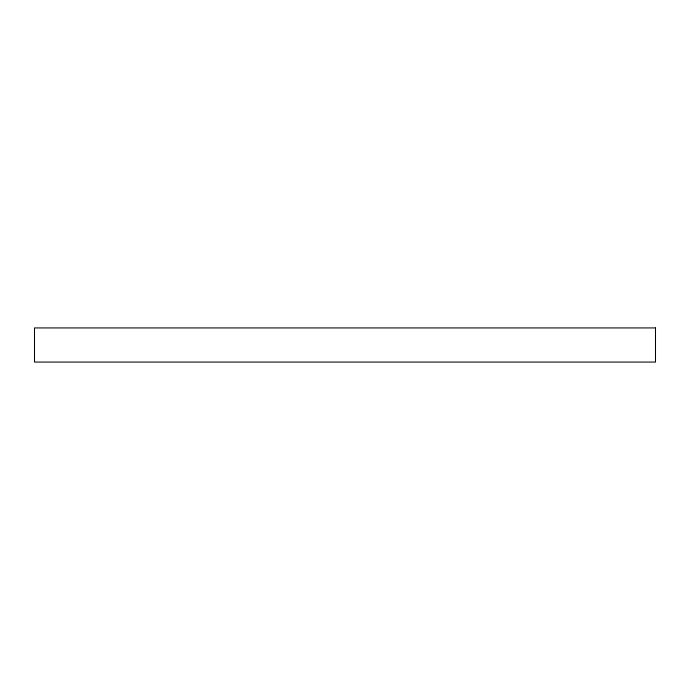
<?xml version="1.0" encoding="UTF-8"?>
<svg xmlns="http://www.w3.org/2000/svg" width="690" height="690" viewBox="0 0 690 690"><rect width="100%" height="100%" fill="white"/><g stroke="black" fill="none" stroke-linecap="round" stroke-linejoin="round"><path stroke-width="1.03" d="M655.5 327.931L34.5 327.931L34.5 362.069L655.5 362.069L655.5 327.931"/></g></svg>
